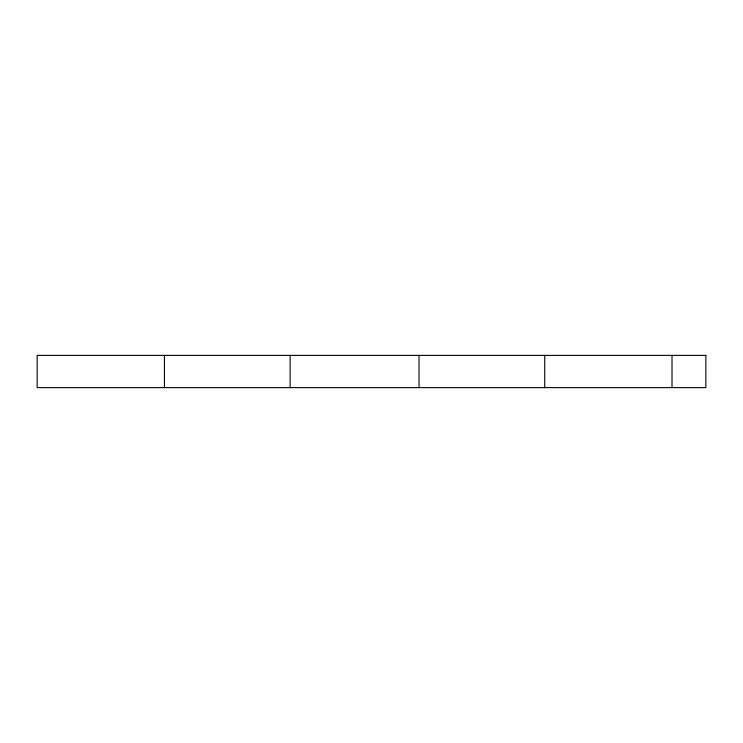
<?xml version="1.0" encoding="UTF-8"?>
<svg xmlns="http://www.w3.org/2000/svg" width="743" height="743" viewBox="0 0 743 743"><rect width="100%" height="100%" fill="white"/><g stroke="black" fill="none" stroke-linecap="round" stroke-linejoin="round"><path stroke-width="1.11" d="M672.016 355.386L672.016 387.614M544.721 355.386L544.721 387.614M419.033 355.386L419.033 387.614M290.132 355.386L290.132 387.614M164.444 355.386L164.444 387.614M705.85 355.386L37.15 355.386L37.15 387.614L705.85 387.614L705.85 355.386"/></g></svg>
